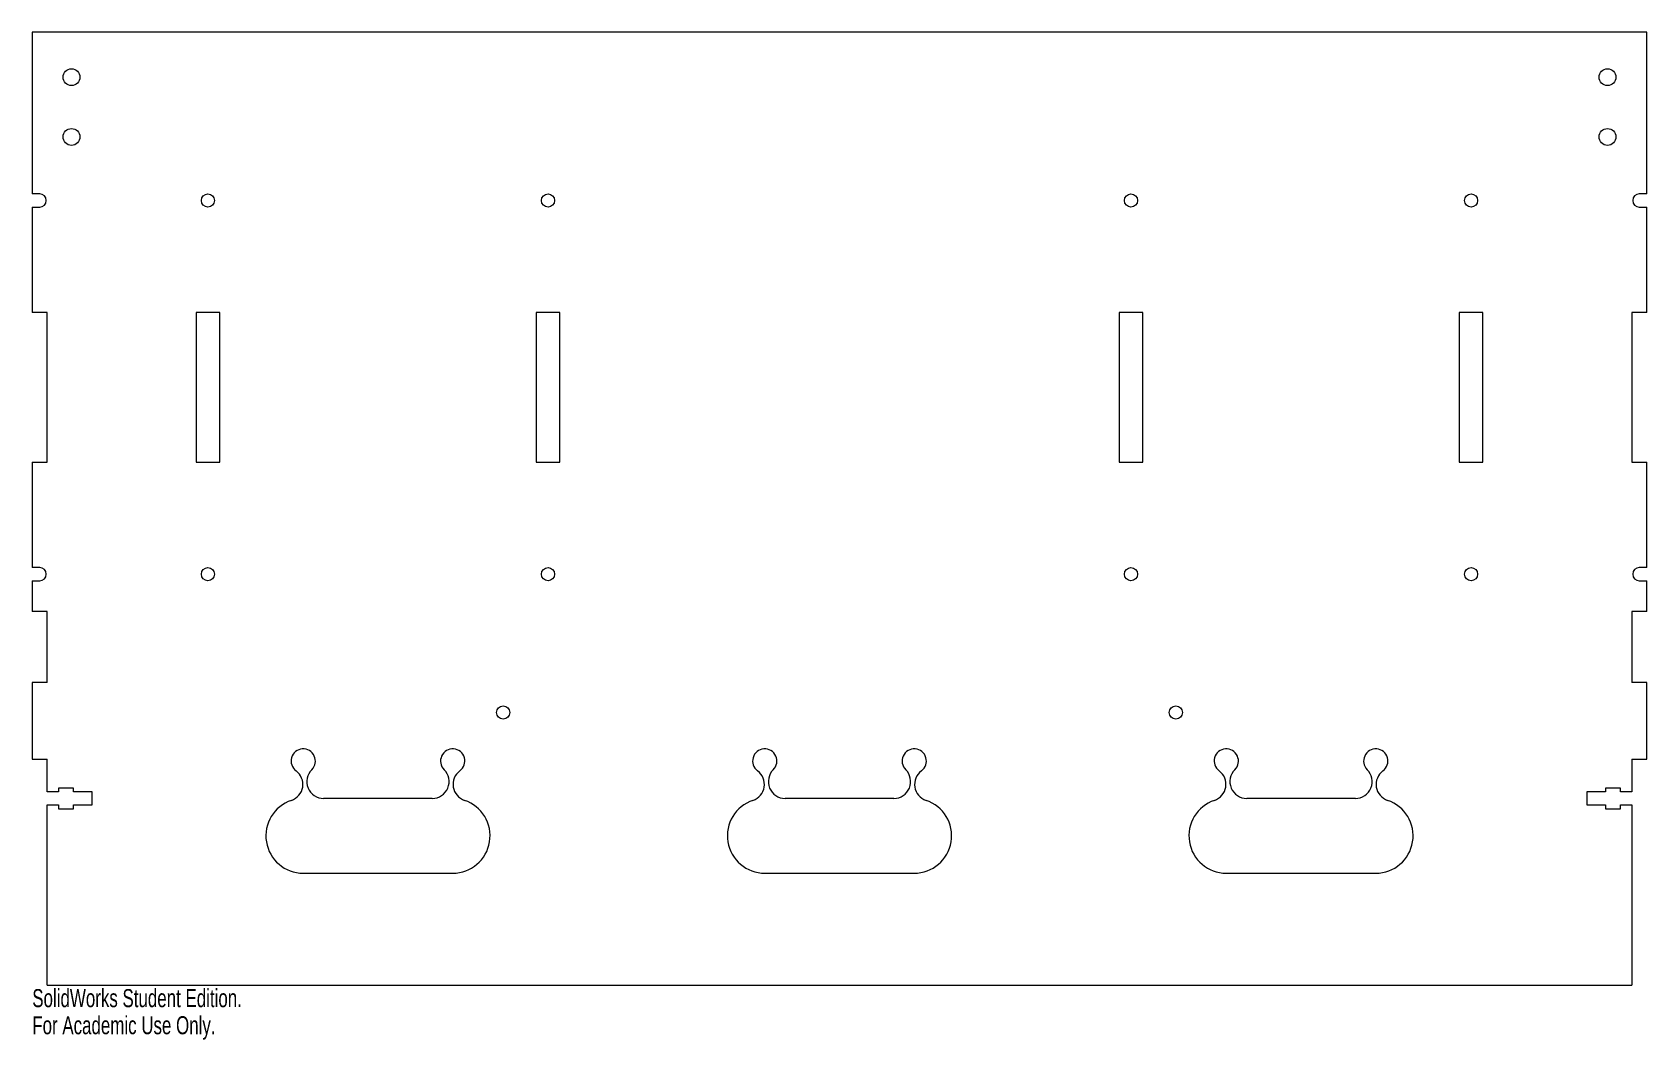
# Model space of a CAD drawing. Header units: millimetres. Extents: x -216 to 216, y -142 to 128.
import ezdxf

# ---------------------------------------------------------------- set-up
doc = ezdxf.new("R2010")
doc.units = ezdxf.units.MM
doc.styles.add('SLDTEXTSTYLE0', font='TXT', dxfattribs={"width": 0.7})

msp = doc.modelspace()

# ---------------------------------------------------------------- linework, layer by layer
at = {"color": 7, "linetype": 'Continuous', "lineweight": 15}
for p, q in [((-216, 127.5), (-216, 84.25)), ((216, 127.5), (-216, 127.5)), ((216, 84.25), (216, 127.5)), ((-214, 84.25), (-216, 84.25)), ((216, 84.25), (214, 84.25)), ((-216, 80.75), (-216, 52.5)), ((-216, 80.75), (-214, 80.75)), ((214, 80.75), (216, 80.75)), ((216, 52.5), (216, 80.75)), ((-212, 52.5), (-216, 52.5)), ((-212, 12.5), (-212, 52.5)), ((-165.85, 52.5), (-172.15, 52.5)), ((-172.15, 52.5), (-172.15, 12.5)), ((-165.85, 12.5), (-165.85, 52.5)), ((-74.85, 52.5), (-81.15, 52.5)), ((-81.15, 52.5), (-81.15, 12.5)), ((-74.85, 12.5), (-74.85, 52.5)), ((74.85, 52.5), (74.85, 12.5)), ((81.15, 52.5), (74.85, 52.5)), ((81.15, 12.5), (81.15, 52.5)), ((172.15, 52.5), (165.85, 52.5)), ((165.85, 52.5), (165.85, 12.5)), ((172.15, 12.5), (172.15, 52.5)), ((216, 52.5), (212, 52.5)), ((212, 52.5), (212, 12.5)), ((-216, 12.5), (-216, -15.75)), ((-216, 12.5), (-212, 12.5)), ((-172.15, 12.5), (-165.85, 12.5)), ((-81.15, 12.5), (-74.85, 12.5)), ((74.85, 12.5), (81.15, 12.5)), ((165.85, 12.5), (172.15, 12.5)), ((212, 12.5), (216, 12.5)), ((216, -15.75), (216, 12.5)), ((-214, -15.75), (-216, -15.75)), ((216, -15.75), (214, -15.75)), ((-216, -19.25), (-216, -27.5)), ((-216, -19.25), (-214, -19.25)), ((214, -19.25), (216, -19.25)), ((216, -27.5), (216, -19.25)), ((-212, -27.5), (-216, -27.5)), ((-212, -46.5), (-212, -27.5)), ((216, -27.5), (212, -27.5)), ((212, -27.5), (212, -46.5)), ((-216, -46.5), (-216, -67)), ((-212, -46.5), (-216, -46.5)), ((216, -46.5), (212, -46.5)), ((216, -67), (216, -46.5)), ((-216, -67), (-212, -67)), ((-212, -75.75), (-212, -67)), ((212, -67), (216, -67)), ((212, -67), (212, -75.75)), ((-209, -75.75), (-212, -75.75)), ((-205, -74.75), (-209, -74.75)), ((-209, -74.75), (-209, -75.75)), ((-205, -75.75), (-205, -74.75)), ((-200, -75.75), (-205, -75.75)), ((-200, -79.25), (-200, -75.75)), ((-108.96, -77.5), (-138.04, -77.5)), ((14.54, -77.5), (-14.54, -77.5)), ((138.04, -77.5), (108.96, -77.5)), ((205, -75.75), (200, -75.75)), ((200, -75.75), (200, -79.25)), ((209, -74.75), (205, -74.75)), ((205, -74.75), (205, -75.75)), ((209, -75.75), (209, -74.75)), ((212, -75.75), (209, -75.75)), ((-212, -127.5), (-212, -79.25)), ((-212, -79.25), (-209, -79.25)), ((-209, -79.25), (-209, -80.25)), ((-209, -80.25), (-205, -80.25)), ((-205, -80.25), (-205, -79.25)), ((-205, -79.25), (-200, -79.25)), ((200, -79.25), (205, -79.25)), ((205, -79.25), (205, -80.25)), ((205, -80.25), (209, -80.25)), ((209, -80.25), (209, -79.25)), ((209, -79.25), (212, -79.25)), ((212, -79.25), (212, -127.5)), ((-143.5, -97.5), (-103.5, -97.5)), ((-20, -97.5), (20, -97.5)), ((103.5, -97.5), (143.5, -97.5)), ((-212, -127.5), (212, -127.5))]:
    msp.add_line(p, q, dxfattribs=at)
for centre, radius in [((-205.5, 115.5), 2.25), ((205.5, 115.5), 2.25), ((-205.5, 99.5), 2.25), ((205.5, 99.5), 2.25), ((-169, 82.5), 1.75), ((-78, 82.5), 1.75), ((78, 82.5), 1.75), ((169, 82.5), 1.75), ((-169, -17.5), 1.75), ((-78, -17.5), 1.75), ((78, -17.5), 1.75), ((169, -17.5), 1.75), ((-90, -54.5), 1.75), ((90, -54.5), 1.75)]:
    msp.add_circle(centre, radius, dxfattribs=at)
for centre, radius, start, end in [((-214, 82.5), 1.75, 270, 90), ((214, 82.5), 1.75, 90, 270), ((-214, -17.5), 1.75, 270, 90), ((214, -17.5), 1.75, 90, 270), ((-143.5, -67.5), 3.25, 314.7913, 233.6921), ((-103.5, -67.5), 3.25, 306.3079, 225.2087), ((-20, -67.5), 3.25, 314.7913, 233.6921), ((20, -67.5), 3.25, 306.3079, 225.2087), ((103.5, -67.5), 3.25, 314.7913, 233.6921), ((143.5, -67.5), 3.25, 306.3079, 225.2087), ((-148.09, -73.75), 4.5, 288.4502, 53.6921), ((-138.04, -73), 4.5, 134.7913, 270), ((-108.96, -73), 4.5, 270, 45.2087), ((-98.91, -73.75), 4.5, 126.3079, 251.5498), ((-24.59, -73.75), 4.5, 288.4502, 53.6921), ((-14.54, -73), 4.5, 134.7913, 270), ((14.54, -73), 4.5, 270, 45.2087), ((24.59, -73.75), 4.5, 126.3079, 251.5498), ((98.91, -73.75), 4.5, 288.4502, 53.6921), ((108.96, -73), 4.5, 134.7913, 270), ((138.04, -73), 4.5, 270, 45.2087), ((148.09, -73.75), 4.5, 126.3079, 251.5498), ((-143.5, -87.5), 10, 108.4502, 270), ((-103.5, -87.5), 10, 270, 71.5498), ((-20, -87.5), 10, 108.4502, 270), ((20, -87.5), 10, 270, 71.5498), ((103.5, -87.5), 10, 108.4502, 270), ((143.5, -87.5), 10, 270, 71.5498)]:
    msp.add_arc(centre, radius, start, end, dxfattribs=at)

# ---------------------------------------------------------------- texts
at = {"color": 7, "linetype": 'Continuous', "char_height": 4.8336, "attachment_point": 1, "style": 'SLDTEXTSTYLE0'}
for s, insert in [('SolidWorks Student Edition.', (-216, -128.52)), ('For Academic Use Only.', (-216, -135.77))]:
    msp.add_mtext(s, dxfattribs=dict(at, insert=insert))

doc.saveas('drawing.dxf')
